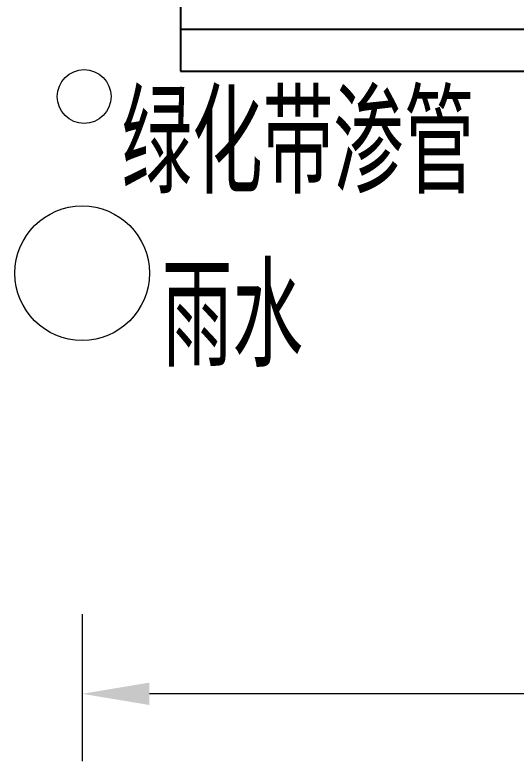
# Model space of a CAD drawing. Extents: x -1568 to -728, y -1287 to -990.
# Drawn here: x -1434.02 to -1419.11, y -1122.39 to -1100.21 of the extents above; entities that cross this region are included whole.
import ezdxf

# ---------------------------------------------------------------- set-up
doc = ezdxf.new("R2010")
doc.units = 0
doc.header["$LTSCALE"] = 5
doc.layers.get('0').update_dxf_attribs({"linetype": 'CONTINUOUS'})
doc.layers.get('Defpoints').update_dxf_attribs({"linetype": 'CONTINUOUS'})
doc.layers.add('文字', color=7, linetype='CONTINUOUS')
doc.layers.add('标注', color=4, linetype='CONTINUOUS', lineweight=15)
doc.styles.get("Standard").update_dxf_attribs({"font": 'simplex1.shx', "width": 0.7, "bigfont": 'hztxt.shx'})
doc.dimstyles.new('比例1：200', dxfattribs={"dimtxt": 3, "dimasz": 2, "dimexe": 2, "dimexo": 1, "dimgap": 1, "dimtad": 1, "dimlfac": 20, "dimzin": 13, "dimdsep": 46, "dimtxsty": 'Standard', "dimcen": -0.09, "dimclrd": 256, "dimclre": 256, "dimclrt": 7, "dimaunit": 1, "dimadec": 0, "dimazin": 2, "dimtfac": 0.0005, "dimtix": 1, "dimtmove": 2, "dimatfit": 3, "dimfxl": 0, "dimtolj": 1, "dimtzin": 13, "dimlwd": -1, "dimlwe": -1, "dimarcsym": 0})

# ---------------------------------------------------------------- blocks, each defined once
blk = doc.blocks.new('*D80')
at = {"layer": 'Defpoints', "color": 0}
for p in [(-1432.019, -1117.022), (-1353.269, -1117.022), (-1432.019, -1120.388)]:
    blk.add_point(p, dxfattribs=at)
at = {"layer": '标注'}
for p, q in [((-1432.019, -1118.022), (-1432.019, -1122.388)), ((-1353.269, -1118.022), (-1353.269, -1122.388)), ((-1355.269, -1120.388), (-1430.019, -1120.388))]:
    blk.add_line(p, q, dxfattribs=at)
for points in [[(-1430.019, -1120.055), (-1430.019, -1120.721), (-1432.019, -1120.388)], [(-1355.269, -1120.055), (-1355.269, -1120.721), (-1353.269, -1120.388)]]:
    blk.add_solid(points, dxfattribs=at)
at = {"layer": '标注', "color": 7, "insert": (-1392.644, -1117.888), "char_height": 3, "attachment_point": 5}
blk.add_mtext('\\A1;1575', dxfattribs=at)

msp = doc.modelspace()

# ---------------------------------------------------------------- linework, layer by layer
for p, q in [((-1429.09146, -1099.13078), (-1429.09146, -1101.88078)), ((-1429.09146, -1100.63078), (-1405.35813, -1100.63078)), ((-1429.09146, -1101.88078), (-1405.35813, -1101.88078))]:
    msp.add_line(p, q)
at = {"layer": '标注'}
for centre, radius in [((-1431.96012, -1102.63294), 0.8), ((-1432.01889, -1107.88374), 2)]:
    msp.add_circle(centre, radius, dxfattribs=at)

# ---------------------------------------------------------------- texts
at = {"layer": '文字', "width": 0.7}
for s, p in [('绿化带渗管', (-1430.84996, -1105.51712)), ('雨水', (-1429.65091, -1110.66555))]:
    msp.add_text(s, height=3, dxfattribs=at).set_placement(p)

# ---------------------------------------------------------------- dimensions: what is measured, and where the dimension line sits
at = {"layer": '标注'}
dim = msp.add_linear_dim(base=(-1432.01889, -1120.38786), p1=(-1353.26889, -1117.02183), p2=(-1432.01889, -1117.02183), dimstyle='比例1：200', dxfattribs=at)
dim.commit()
dim.dimension.update_dxf_attribs({"geometry": '*D80', "text_midpoint": (-1392.64389, -1117.88786)})

doc.saveas('drawing.dxf')
